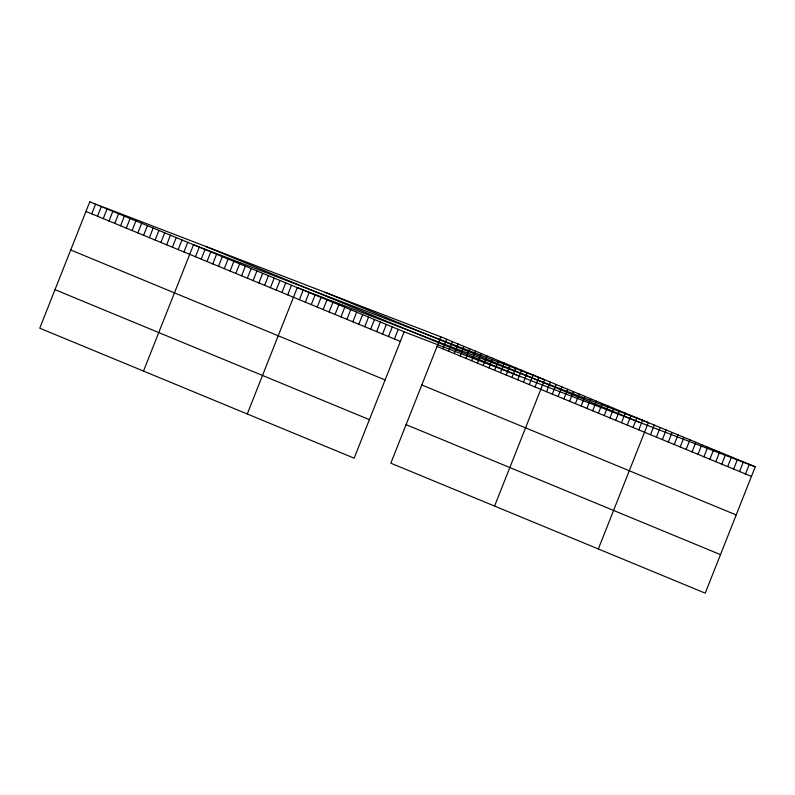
<?xml version="1.0" encoding="UTF-8"?>
<svg xmlns="http://www.w3.org/2000/svg" width="795" height="795" viewBox="0 0 795 795"><rect width="100%" height="100%" fill="white"/><g stroke="black" fill="none" stroke-linecap="round" stroke-linejoin="round"><path stroke-width="1.19" d="M89.775 201.841L39.75 328.196L354.143 458.168L404.168 331.823L89.775 201.841L440.857 336.832L755.25 466.804L705.225 593.159L390.832 463.177L440.857 336.832M91.733 213.845L95.539 204.226M97.497 216.23L101.303 206.611M103.261 218.615L107.067 208.996M109.024 221L112.83 211.381M114.788 223.385L118.594 213.756M120.552 225.76L124.358 216.141M126.316 228.145L130.122 218.526M132.079 230.53L135.885 220.911M137.843 232.915L141.649 223.296M143.607 235.3L147.413 225.671M149.371 237.675L153.177 228.056M155.134 240.06L158.94 230.441M160.898 242.445L164.704 232.826M166.662 244.83L170.468 235.201M172.426 247.205L176.232 237.586M178.189 249.59L181.995 239.971M183.953 251.975L187.759 242.356M143.498 371.086L193.523 244.741L544.605 379.722L494.579 506.067M195.481 256.745L199.287 247.116M201.244 259.12L205.05 249.501M207.008 261.505L210.814 251.886M212.772 263.89L216.578 254.271M218.536 266.275L222.342 256.656M224.299 268.66L228.105 259.031M230.063 271.035L233.869 261.416M235.827 273.42L239.633 263.801M241.591 275.805L245.397 266.186M247.354 278.19L251.16 268.571M253.118 280.575L256.924 270.946M258.882 282.95L262.688 273.331M264.646 285.335L268.452 275.716M270.409 287.72L274.225 278.101M276.173 290.105L279.989 280.486M281.937 292.49L285.753 282.861M287.701 294.866L291.517 285.246M247.255 413.976L297.28 287.631L648.352 422.612L598.327 548.967M299.407 299.705L303.213 290.086M305.34 302.16L309.156 292.54M311.282 304.614L315.088 294.995M317.225 307.069L321.031 297.449M323.158 309.523L326.974 299.904M329.1 311.978L332.906 302.358M335.033 314.442L338.849 304.813M340.976 316.897L344.782 307.267M346.918 319.352L350.724 309.722M352.851 321.806L356.667 312.177M358.793 324.261L362.599 314.641M364.726 326.715L368.542 317.096M370.669 329.17L374.475 319.55M376.611 331.624L380.417 322.005M382.544 334.079L386.36 324.459M388.487 336.533L392.293 326.914M394.419 338.988L398.235 329.368M442.805 348.836L446.621 339.217M448.569 351.221L452.385 341.592M454.333 353.596L458.149 343.977M460.096 355.981L463.912 346.362M465.86 358.366L469.676 348.747M471.624 360.751L475.44 351.132M477.388 363.136L481.204 353.507M483.151 365.511L486.967 355.892M488.915 367.896L492.731 358.277M494.679 370.281L498.495 360.662M500.443 372.666L504.259 363.047M506.206 375.051L510.022 365.422M511.98 377.426L515.786 367.807M517.744 379.811L521.55 370.192M523.507 382.196L527.314 372.577M529.271 384.581L533.077 374.962M535.035 386.966L538.841 377.337M546.562 391.726L550.369 382.107M552.326 394.111L556.132 384.492M558.09 396.496L561.896 386.867M563.854 398.871L567.66 389.252M569.618 401.256L573.424 391.637M575.381 403.641L579.187 394.022M581.145 406.026L584.951 396.407M586.909 408.411L590.715 398.782M592.673 410.786L596.479 401.167M598.436 413.171L602.242 403.552M604.2 415.556L608.006 405.937M609.964 417.941L613.77 408.322M615.728 420.326L619.534 410.697M621.491 422.702L625.297 413.082M627.255 425.087L631.061 415.467M633.019 427.472L636.825 417.852M638.782 429.857L642.589 420.237M650.489 434.696L654.295 425.067M656.422 437.151L660.228 427.521M662.364 439.605L666.17 429.986M668.297 442.06L672.113 432.44M674.24 444.514L678.046 434.895M680.182 446.969L683.988 437.349M686.115 449.423L689.921 439.804M692.057 451.878L695.864 442.259M697.99 454.333L701.806 444.713M703.933 456.787L707.739 447.168M709.865 459.242L713.681 449.622M715.808 461.696L719.614 452.077M721.751 464.151L725.557 454.531M727.683 466.605L731.499 456.986M733.626 469.06L737.432 459.44M739.559 471.524L743.375 461.895M745.501 473.979L749.307 464.35M404.168 331.823L755.25 466.804M324.996 292.282L639.399 422.264M205.627 246.39L520.029 376.373M437.041 346.451L751.444 476.434M85.969 211.47L400.362 341.443M421.797 384.969L736.19 514.951M70.715 249.988L385.108 379.96M406.076 424.659L720.479 554.632M55.004 289.668L369.397 419.651"/></g></svg>
